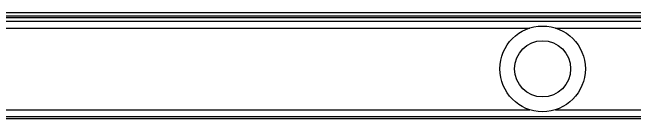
# Model space of a CAD drawing. Header units: millimetres. Extents: x 2513 to 2669, y 1505 to 1675.
# Drawn here: x 2556.9594 to 2557.2539, y 1511.4212 to 1511.4713 of the extents above; entities that cross this region are included whole.
import ezdxf

# ---------------------------------------------------------------- set-up
doc = ezdxf.new("R2010")
doc.units = ezdxf.units.MM
doc.layers.add('DTM_AXES', color=7, linetype='Continuous')

msp = doc.modelspace()

# ---------------------------------------------------------------- linework, layer by layer
at = {"color": 7, "linetype": 'Continuous'}
for p, q in [((2556.79074, 1511.47127), (2557.63094, 1511.47127)), ((2556.79238, 1511.46963), (2557.62929, 1511.46963)), ((2557.60249, 1511.46867), (2556.81832, 1511.46867)), ((2556.81832, 1511.46709), (2557.60249, 1511.46709)), ((2556.78417, 1511.46393), (2557.20434, 1511.46393)), ((2557.21647, 1511.46393), (2557.63664, 1511.46393)), ((2556.81832, 1511.42535), (2557.20434, 1511.42535)), ((2557.21647, 1511.42535), (2557.60249, 1511.42535)), ((2556.95251, 1511.42219), (2557.46829, 1511.42219))]:
    msp.add_line(p, q, dxfattribs=at)
at = {"color": 0, "linetype": 'Continuous'}
msp.add_line((2556.95251, 1511.42118), (2557.46829, 1511.42118), dxfattribs=at)
at = {"layer": 'DTM_AXES', "color": 7, "linetype": 'Continuous'}
for radius in [0.02024, 0.01328]:
    msp.add_circle((2557.2104, 1511.44464), radius, dxfattribs=at)

doc.saveas('drawing.dxf')
